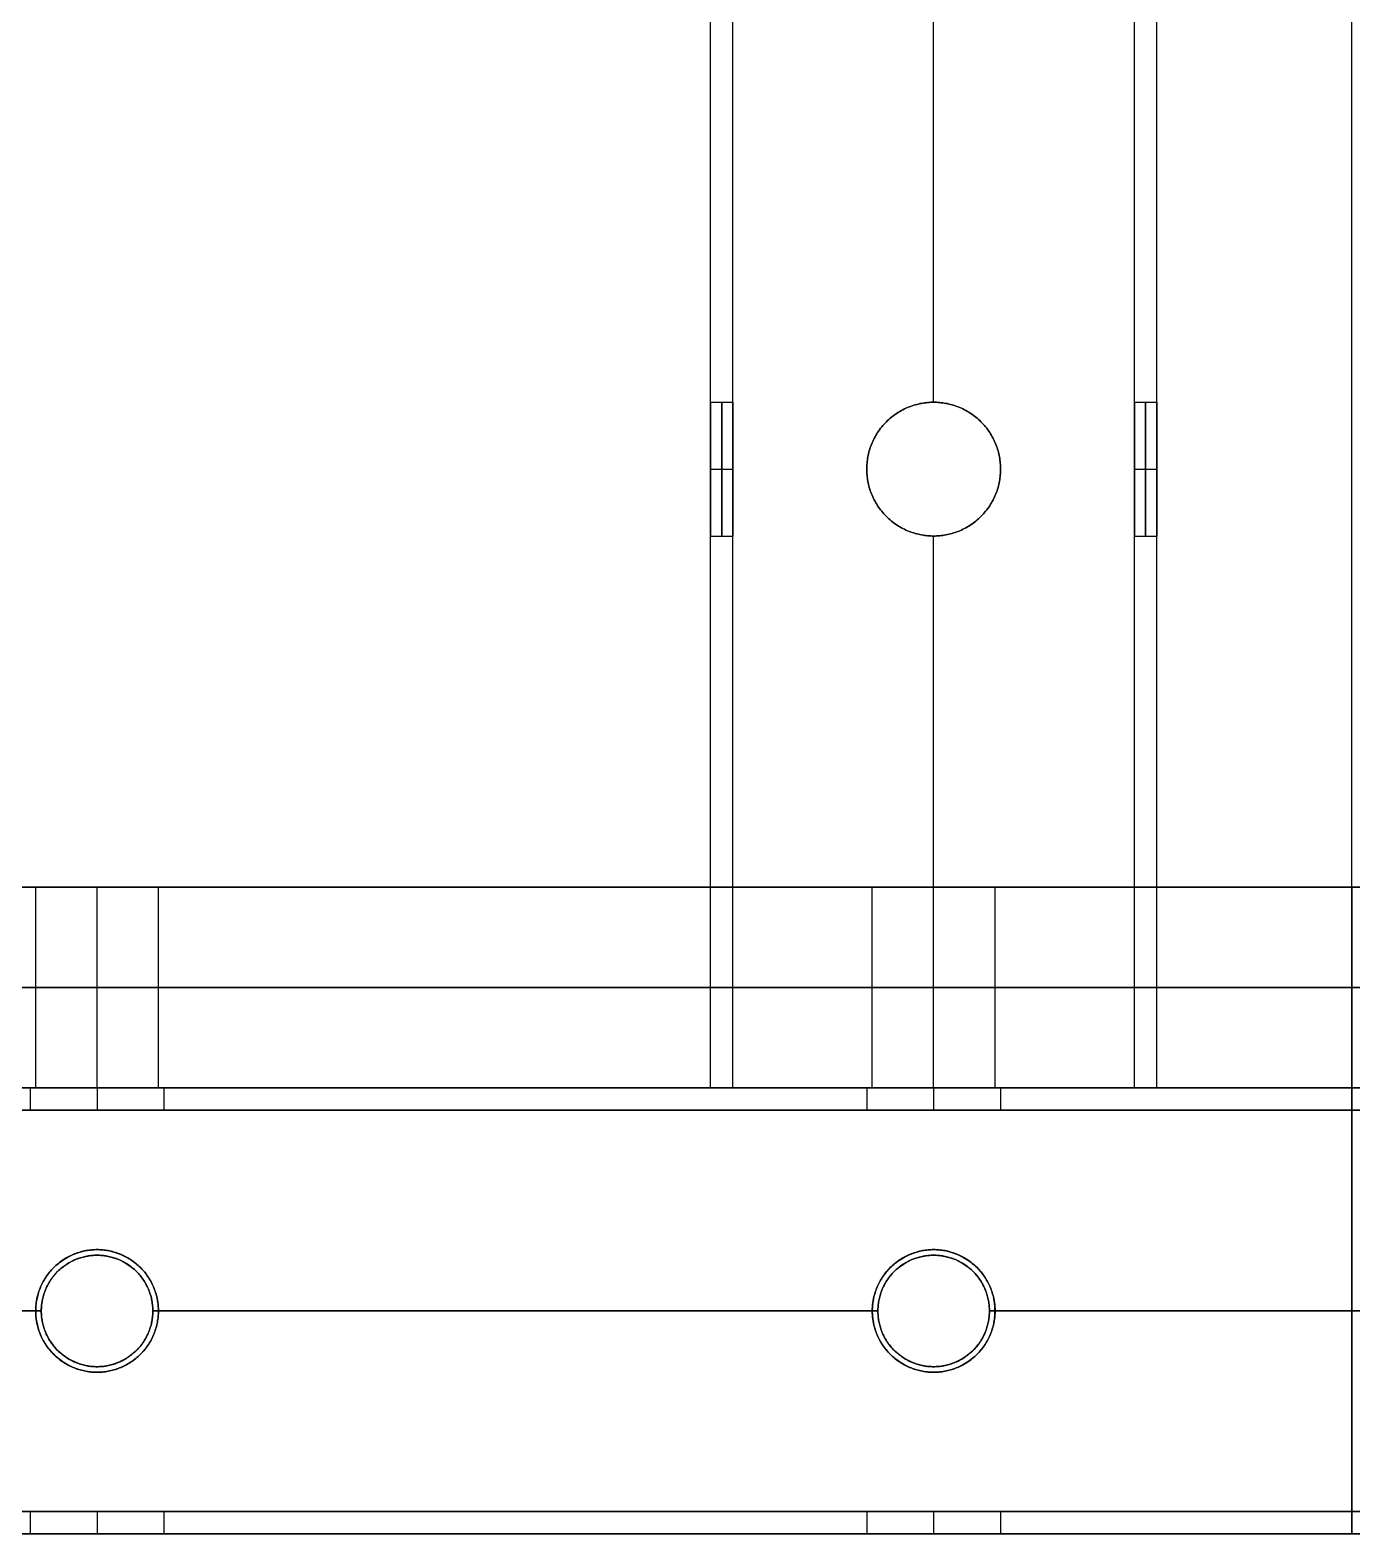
# Model space of a CAD drawing. Header units: millimetres. Extents: x -6529 to 809, y -8611 to 207.
# Drawn here: x 32.5 to 151, y -5011.2 to -4876.3 of the extents above; entities that cross this region are included whole.
import ezdxf

# ---------------------------------------------------------------- set-up
doc = ezdxf.new("R2010")
doc.units = ezdxf.units.MM
doc.header["$MEASUREMENT"] = 0
for name, color, linetype, true_color in [('gaten$11mm', 7, 'Continuous', 0xff6a35), ('platen', 7, 'Continuous', 0x007f00), ('staal', 5, 'Continuous', 0x0000ff)]:
    doc.layers.add(name, color=color, linetype=linetype, true_color=true_color)

# ---------------------------------------------------------------- blocks, each defined once
blk = doc.blocks.new('top plaat')
at = {"layer": 'platen'}
for p, q in [((658, -1276), (658, 40)), ((658, -1276, 18), (658, 40, 18)), ((545.5, -1250.5), (545.5, -1250.5, 18)), ((620.5, -1250.5), (620.5, -1250.5, 18)), ((540, -1256), (540, -1256, 18)), ((551, -1256), (551, -1256, 18)), ((615, -1256), (615, -1256, 18)), ((626, -1256), (626, -1256, 18)), ((545.5, -1261.5), (545.5, -1261.5, 18)), ((620.5, -1261.5), (620.5, -1261.5, 18))]:
    blk.add_line(p, q, dxfattribs=at)
for points, knots in [([(545.5, -1261.5), (540, -1261.5), (540, -1256), (540, -1250.5), (545.5, -1250.5), (551, -1250.5), (551, -1256), (551, -1261.5), (545.5, -1261.5)], [-31.415927, -31.415927, -31.415927, -23.561945, -23.561945, -15.707963, -15.707963, -7.853982, -7.853982, 0, 0, 0]), ([(545.5, -1261.5, 18), (540, -1261.5, 18), (540, -1256, 18), (540, -1250.5, 18), (545.5, -1250.5, 18), (551, -1250.5, 18), (551, -1256, 18), (551, -1261.5, 18), (545.5, -1261.5, 18)], [-31.415927, -31.415927, -31.415927, -23.561945, -23.561945, -15.707963, -15.707963, -7.853982, -7.853982, 0, 0, 0]), ([(545.5, -1261.5, 9), (551, -1261.5, 9), (551, -1256, 9), (551, -1250.5, 9), (545.5, -1250.5, 9), (540, -1250.5, 9), (540, -1256, 9), (540, -1261.5, 9), (545.5, -1261.5, 9)], [0, 0, 0, 7.853982, 7.853982, 15.707963, 15.707963, 23.561945, 23.561945, 31.415927, 31.415927, 31.415927]), ([(620.5, -1261.5), (615, -1261.5), (615, -1256), (615, -1250.5), (620.5, -1250.5), (626, -1250.5), (626, -1256), (626, -1261.5), (620.5, -1261.5)], [-31.415927, -31.415927, -31.415927, -23.561945, -23.561945, -15.707963, -15.707963, -7.853982, -7.853982, 0, 0, 0]), ([(620.5, -1261.5, 18), (615, -1261.5, 18), (615, -1256, 18), (615, -1250.5, 18), (620.5, -1250.5, 18), (626, -1250.5, 18), (626, -1256, 18), (626, -1261.5, 18), (620.5, -1261.5, 18)], [-31.415927, -31.415927, -31.415927, -23.561945, -23.561945, -15.707963, -15.707963, -7.853982, -7.853982, 0, 0, 0]), ([(620.5, -1261.5, 9), (626, -1261.5, 9), (626, -1256, 9), (626, -1250.5, 9), (620.5, -1250.5, 9), (615, -1250.5, 9), (615, -1256, 9), (615, -1261.5, 9), (620.5, -1261.5, 9)], [0, 0, 0, 7.853982, 7.853982, 15.707963, 15.707963, 23.561945, 23.561945, 31.415927, 31.415927, 31.415927])]:
    blk.add_rational_spline(points, [1, 0.707106781187, 1, 0.707106781187, 1, 0.707106781187, 1, 0.707106781187, 1], degree=2, knots=knots, dxfattribs=at)
for points in [[(40, -1276), (349, -1276), (658, -1276), (967, -1276), (1276, -1276)], [(40, -1276, 18), (349, -1276, 18), (658, -1276, 18), (967, -1276, 18), (1276, -1276, 18)], [(40, -1276, 9), (349, -1276, 9), (658, -1276, 9), (967, -1276, 9), (1276, -1276, 9)]]:
    blk.add_open_spline(points, degree=2, knots=[5973.638309, 5973.638309, 5973.638309, 6592.931454, 6592.931454, 7212.2246, 7212.2246, 7212.2246], dxfattribs=at)
blk.add_open_spline([(658, -1276), (658, -1276, 9), (658, -1276, 18)], degree=2, dxfattribs=at)
blk = doc.blocks.new('plaat base')
at = {"layer": 'platen'}
for p, q in [((658, -1200), (658, 0)), ((658, -1200, 18), (658, 0, 18)), ((58, -600), (1258, -600)), ((58, -600, 18), (1258, -600, 18)), ((695.5, -1232.5), (695.5, -1232.5, 18)), ((770.5, -1232.5), (770.5, -1232.5, 18)), ((690, -1238), (690, -1238, 18)), ((701, -1238), (701, -1238, 18)), ((765, -1238), (765, -1238, 18)), ((776, -1238), (776, -1238, 18)), ((695.5, -1243.5), (695.5, -1243.5, 18)), ((770.5, -1243.5), (770.5, -1243.5, 18))]:
    blk.add_line(p, q, dxfattribs=at)
for points in [[(658, 58), (508, 58), (358, 58)], [(658, 58, 18), (508, 58, 18), (358, 58, 18)], [(658, 58, 9), (508, 58, 9), (358, 58, 9)], [(658, 0), (658, 29), (658, 58)], [(658, 58), (658, 58, 9), (658, 58, 18)], [(658, 0, 18), (658, 29, 18), (658, 58, 18)], [(658, 0, 9), (658, 29, 9), (658, 58, 9)], [(658, 29), (658, 29, 9), (658, 29, 18)], [(658, 0), (658, 0, 9), (658, 0, 18)], [(958, 0), (808, 0), (658, 0)], [(958, 0, 18), (808, 0, 18), (658, 0, 18)], [(958, 0, 9), (808, 0, 9), (658, 0, 9)], [(358, -1200), (508, -1200), (658, -1200)], [(358, -1200, 18), (508, -1200, 18), (658, -1200, 18)], [(358, -1200, 9), (508, -1200, 9), (658, -1200, 9)], [(658, -1200), (658, -1200, 9), (658, -1200, 18)], [(658, -1200), (658, -1229), (658, -1258)], [(658, -1200, 18), (658, -1229, 18), (658, -1258, 18)], [(658, -1200, 9), (658, -1229, 9), (658, -1258, 9)], [(658, -1229), (658, -1229, 9), (658, -1229, 18)], [(658, -1258), (658, -1258, 9), (658, -1258, 18)], [(658, -1258), (808, -1258), (958, -1258)], [(658, -1258, 18), (808, -1258, 18), (958, -1258, 18)], [(658, -1258, 9), (808, -1258, 9), (958, -1258, 9)]]:
    blk.add_open_spline(points, degree=2, dxfattribs=at)
for points in [[(695.5, -1243.5), (690, -1243.5), (690, -1238), (690, -1232.5), (695.5, -1232.5), (701, -1232.5), (701, -1238), (701, -1243.5), (695.5, -1243.5)], [(695.5, -1243.5, 18), (690, -1243.5, 18), (690, -1238, 18), (690, -1232.5, 18), (695.5, -1232.5, 18), (701, -1232.5, 18), (701, -1238, 18), (701, -1243.5, 18), (695.5, -1243.5, 18)], [(770.5, -1243.5), (765, -1243.5), (765, -1238), (765, -1232.5), (770.5, -1232.5), (776, -1232.5), (776, -1238), (776, -1243.5), (770.5, -1243.5)], [(770.5, -1243.5, 18), (765, -1243.5, 18), (765, -1238, 18), (765, -1232.5, 18), (770.5, -1232.5, 18), (776, -1232.5, 18), (776, -1238, 18), (776, -1243.5, 18), (770.5, -1243.5, 18)]]:
    blk.add_rational_spline(points, [1, 0.707106781187, 1, 0.707106781187, 1, 0.707106781187, 1, 0.707106781187, 1], degree=2, knots=[-31.415927, -31.415927, -31.415927, -23.561945, -23.561945, -15.707963, -15.707963, -7.853982, -7.853982, 0, 0, 0], dxfattribs=at)

msp = doc.modelspace()

# ---------------------------------------------------------------- linework, layer by layer
at = {"layer": 'gaten$11mm'}
for centre in [(38.53, -4991.21), (113.53, -4991.21)]:
    msp.add_circle(centre, 5.5, dxfattribs=at)
at = {"layer": 'gaten$11mm', "extrusion": (0, 1, 0)}
for centre in [(-38.53, 20, -5011.21), (-113.53, 20, -5011.21)]:
    msp.add_circle(centre, 5.5, dxfattribs=at)
at = {"layer": 'staal'}
for p, q in [((93.53, -4909.71, 1296), (95.53, -4909.71, 1296)), ((113.53, -4909.71, 1278), (113.53, -4909.71, 1276)), ((113.53, -4909.71, 1316), (113.53, -4909.71, 1314)), ((131.53, -4909.71, 1296), (133.53, -4909.71, 1296)), ((93.53, -4915.71, 1302), (95.53, -4915.71, 1302)), ((93.53, -4915.71, 1290), (95.53, -4915.71, 1290)), ((107.53, -4915.71, 1278), (107.53, -4915.71, 1276)), ((107.53, -4915.71, 1316), (107.53, -4915.71, 1314)), ((119.53, -4915.71, 1278), (119.53, -4915.71, 1276)), ((119.53, -4915.71, 1316), (119.53, -4915.71, 1314)), ((131.53, -4915.71, 1302), (133.53, -4915.71, 1302)), ((131.53, -4915.71, 1290), (133.53, -4915.71, 1290)), ((93.53, -4921.71, 1296), (95.53, -4921.71, 1296)), ((113.53, -4921.71, 1278), (113.53, -4921.71, 1276)), ((113.53, -4921.71, 1316), (113.53, -4921.71, 1314)), ((131.53, -4921.71, 1296), (133.53, -4921.71, 1296)), ((32.53, -4971.21, 20), (32.53, -4973.21, 20)), ((32.53, -4971.21, 1296), (32.53, -4973.21, 1296)), ((38.53, -4971.21, 26), (38.53, -4973.21, 26)), ((38.53, -4971.21, 14), (38.53, -4973.21, 14)), ((38.53, -4971.21, 1302), (38.53, -4973.21, 1302)), ((38.53, -4971.21, 1290), (38.53, -4973.21, 1290)), ((44.53, -4971.21, 20), (44.53, -4973.21, 20)), ((44.53, -4971.21, 1296), (44.53, -4973.21, 1296)), ((93.53, -4971.21, 1296), (95.53, -4971.21, 1296)), ((107.53, -4971.21, 20), (107.53, -4973.21, 20)), ((107.53, -4971.21, 1296), (107.53, -4973.21, 1296)), ((113.53, -4971.21, 26), (113.53, -4973.21, 26)), ((113.53, -4971.21, 14), (113.53, -4973.21, 14)), ((113.53, -4971.21, 1302), (113.53, -4973.21, 1302)), ((113.53, -4971.21, 1290), (113.53, -4973.21, 1290)), ((113.53, -4971.21, 1316), (113.53, -4971.21, 1314)), ((113.53, -4971.21, 1278), (113.53, -4971.21, 1276)), ((119.53, -4971.21, 20), (119.53, -4973.21, 20)), ((119.53, -4971.21, 1296), (119.53, -4973.21, 1296)), ((131.53, -4971.21, 1296), (133.53, -4971.21, 1296)), ((38.53, -4986.21), (38.53, -4986.21, 2)), ((38.53, -4986.21, 38), (38.53, -4986.21, 40)), ((38.53, -4986.21, 1276), (38.53, -4986.21, 1278)), ((38.53, -4986.21, 1314), (38.53, -4986.21, 1316)), ((113.53, -4986.21), (113.53, -4986.21, 2)), ((113.53, -4986.21, 38), (113.53, -4986.21, 40)), ((113.53, -4986.21, 1276), (113.53, -4986.21, 1278)), ((113.53, -4986.21, 1314), (113.53, -4986.21, 1316)), ((33.53, -4991.21, 38), (33.53, -4991.21, 40)), ((33.53, -4991.21), (33.53, -4991.21, 2)), ((33.53, -4991.21, 1314), (33.53, -4991.21, 1316)), ((33.53, -4991.21, 1276), (33.53, -4991.21, 1278)), ((43.53, -4991.21, 38), (43.53, -4991.21, 40)), ((43.53, -4991.21), (43.53, -4991.21, 2)), ((43.53, -4991.21, 1314), (43.53, -4991.21, 1316)), ((43.53, -4991.21, 1276), (43.53, -4991.21, 1278)), ((108.53, -4991.21, 38), (108.53, -4991.21, 40)), ((108.53, -4991.21), (108.53, -4991.21, 2)), ((108.53, -4991.21, 1314), (108.53, -4991.21, 1316)), ((108.53, -4991.21, 1276), (108.53, -4991.21, 1278)), ((118.53, -4991.21, 38), (118.53, -4991.21, 40)), ((118.53, -4991.21), (118.53, -4991.21, 2)), ((118.53, -4991.21, 1314), (118.53, -4991.21, 1316)), ((118.53, -4991.21, 1276), (118.53, -4991.21, 1278)), ((38.53, -4996.21, 38), (38.53, -4996.21, 40)), ((38.53, -4996.21), (38.53, -4996.21, 2)), ((38.53, -4996.21, 1314), (38.53, -4996.21, 1316)), ((38.53, -4996.21, 1276), (38.53, -4996.21, 1278)), ((113.53, -4996.21, 38), (113.53, -4996.21, 40)), ((113.53, -4996.21), (113.53, -4996.21, 2)), ((113.53, -4996.21, 1314), (113.53, -4996.21, 1316)), ((113.53, -4996.21, 1276), (113.53, -4996.21, 1278)), ((32.53, -5009.21, 20), (32.53, -5011.21, 20)), ((32.53, -5009.21, 1296), (32.53, -5011.21, 1296)), ((38.53, -5009.21, 26), (38.53, -5011.21, 26)), ((38.53, -5009.21, 14), (38.53, -5011.21, 14)), ((38.53, -5009.21, 1302), (38.53, -5011.21, 1302)), ((38.53, -5009.21, 1290), (38.53, -5011.21, 1290)), ((44.53, -5009.21, 20), (44.53, -5011.21, 20)), ((44.53, -5009.21, 1296), (44.53, -5011.21, 1296)), ((107.53, -5009.21, 20), (107.53, -5011.21, 20)), ((107.53, -5009.21, 1296), (107.53, -5011.21, 1296)), ((113.53, -5009.21, 26), (113.53, -5011.21, 26)), ((113.53, -5009.21, 14), (113.53, -5011.21, 14)), ((113.53, -5009.21, 1302), (113.53, -5011.21, 1302)), ((113.53, -5009.21, 1290), (113.53, -5011.21, 1290)), ((119.53, -5009.21, 20), (119.53, -5011.21, 20)), ((119.53, -5009.21, 1296), (119.53, -5011.21, 1296))]:
    msp.add_line(p, q, dxfattribs=at)
for points in [[(-506.97, -3695.21), (809.03, -3695.21), (809.03, -5011.21), (-506.97, -5011.21)], [(-466.97, -3735.21), (769.03, -3735.21), (769.03, -4971.21), (-466.97, -4971.21)]]:
    msp.add_lwpolyline(points, close=True, dxfattribs=at)
for centre in [(38.53, -4991.21), (38.53, -4991.21, 39), (38.53, -4991.21, 1), (38.53, -4991.21, 1276), (38.53, -4991.21, 1315), (38.53, -4991.21, 1277), (113.53, -4991.21), (113.53, -4991.21, 39), (113.53, -4991.21, 1), (113.53, -4991.21, 1276), (113.53, -4991.21, 1315), (113.53, -4991.21, 1277)]:
    msp.add_circle(centre, 5, dxfattribs=at)
for points in [[(93.53, -4971.21, 1276), (93.53, -4653.46, 1276), (93.53, -4335.71, 1276)], [(93.53, -4971.21, 1316), (93.53, -4653.46, 1316), (93.53, -4335.71, 1316)], [(95.53, -4971.21, 1278), (95.53, -4653.46, 1278), (95.53, -4335.71, 1278)], [(95.53, -4971.21, 1314), (95.53, -4653.46, 1314), (95.53, -4335.71, 1314)], [(131.53, -4971.21, 1278), (131.53, -4653.46, 1278), (131.53, -4335.71, 1278)], [(131.53, -4971.21, 1314), (131.53, -4653.46, 1314), (131.53, -4335.71, 1314)], [(133.53, -4971.21, 1276), (133.53, -4653.46, 1276), (133.53, -4335.71, 1276)], [(133.53, -4971.21, 1316), (133.53, -4653.46, 1316), (133.53, -4335.71, 1316)], [(93.53, -4909.71, 1296), (93.53, -4878.21, 1296), (93.53, -4846.71, 1296)], [(95.53, -4909.71, 1296), (95.53, -4878.21, 1296), (95.53, -4846.71, 1296)], [(113.53, -4909.71, 1276), (113.53, -4878.21, 1276), (113.53, -4846.71, 1276)], [(113.53, -4909.71, 1316), (113.53, -4878.21, 1316), (113.53, -4846.71, 1316)], [(113.53, -4909.71, 1278), (113.53, -4878.21, 1278), (113.53, -4846.71, 1278)], [(113.53, -4909.71, 1314), (113.53, -4878.21, 1314), (113.53, -4846.71, 1314)], [(131.53, -4909.71, 1296), (131.53, -4878.21, 1296), (131.53, -4846.71, 1296)], [(133.53, -4909.71, 1296), (133.53, -4878.21, 1296), (133.53, -4846.71, 1296)], [(93.53, -4971.21, 1296), (93.53, -4946.46, 1296), (93.53, -4921.71, 1296)], [(95.53, -4971.21, 1296), (95.53, -4946.46, 1296), (95.53, -4921.71, 1296)], [(113.53, -4971.21, 1276), (113.53, -4946.46, 1276), (113.53, -4921.71, 1276)], [(113.53, -4971.21, 1316), (113.53, -4946.46, 1316), (113.53, -4921.71, 1316)], [(113.53, -4971.21, 1278), (113.53, -4946.46, 1278), (113.53, -4921.71, 1278)], [(113.53, -4971.21, 1314), (113.53, -4946.46, 1314), (113.53, -4921.71, 1314)], [(131.53, -4971.21, 1296), (131.53, -4946.46, 1296), (131.53, -4921.71, 1296)], [(133.53, -4971.21, 1296), (133.53, -4946.46, 1296), (133.53, -4921.71, 1296)], [(769.03, -4971.21), (151.03, -4971.21), (-466.97, -4971.21)], [(769.03, -4971.21, 40), (151.03, -4971.21, 40), (-466.97, -4971.21, 40)], [(-466.97, -4971.21, 1276), (151.03, -4971.21, 1276), (769.03, -4971.21, 1276)], [(-466.97, -4971.21, 1316), (151.03, -4971.21, 1316), (769.03, -4971.21, 1316)], [(32.53, -4971.21, 20), (1.03, -4971.21, 20), (-30.47, -4971.21, 20)], [(-30.47, -4971.21, 1296), (1.03, -4971.21, 1296), (32.53, -4971.21, 1296)], [(107.53, -4971.21, 20), (76.03, -4971.21, 20), (44.53, -4971.21, 20)], [(44.53, -4971.21, 1296), (76.03, -4971.21, 1296), (107.53, -4971.21, 1296)], [(93.53, -4971.21, 1276), (113.53, -4971.21, 1276), (133.53, -4971.21, 1276)], [(133.53, -4971.21, 1316), (113.53, -4971.21, 1316), (93.53, -4971.21, 1316)], [(93.53, -4971.21, 1316), (93.53, -4971.21, 1296), (93.53, -4971.21, 1276)], [(131.53, -4971.21, 1278), (113.53, -4971.21, 1278), (95.53, -4971.21, 1278)], [(95.53, -4971.21, 1278), (95.53, -4971.21, 1296), (95.53, -4971.21, 1314)], [(95.53, -4971.21, 1314), (113.53, -4971.21, 1314), (131.53, -4971.21, 1314)], [(182.53, -4971.21, 20), (151.03, -4971.21, 20), (119.53, -4971.21, 20)], [(119.53, -4971.21, 1296), (151.03, -4971.21, 1296), (182.53, -4971.21, 1296)], [(131.53, -4971.21, 1314), (131.53, -4971.21, 1296), (131.53, -4971.21, 1278)], [(133.53, -4971.21, 1276), (133.53, -4971.21, 1296), (133.53, -4971.21, 1316)], [(151.03, -4971.21), (151.03, -4971.21, 20), (151.03, -4971.21, 40)], [(151.03, -4971.21, 40), (151.03, -4991.21, 40), (151.03, -5011.21, 40)], [(151.03, -5011.21), (151.03, -4991.21), (151.03, -4971.21)], [(771.03, -4973.21, 38), (151.03, -4973.21, 38), (-468.97, -4973.21, 38)], [(771.03, -4973.21, 2), (151.03, -4973.21, 2), (-468.97, -4973.21, 2)], [(-468.97, -4973.21, 1314), (151.03, -4973.21, 1314), (771.03, -4973.21, 1314)], [(-468.97, -4973.21, 1278), (151.03, -4973.21, 1278), (771.03, -4973.21, 1278)], [(32.53, -4973.21, 20), (1.03, -4973.21, 20), (-30.47, -4973.21, 20)], [(-30.47, -4973.21, 1296), (1.03, -4973.21, 1296), (32.53, -4973.21, 1296)], [(107.53, -4973.21, 20), (76.03, -4973.21, 20), (44.53, -4973.21, 20)], [(44.53, -4973.21, 1296), (76.03, -4973.21, 1296), (107.53, -4973.21, 1296)], [(182.53, -4973.21, 20), (151.03, -4973.21, 20), (119.53, -4973.21, 20)], [(119.53, -4973.21, 1296), (151.03, -4973.21, 1296), (182.53, -4973.21, 1296)], [(151.03, -5009.21, 38), (151.03, -4991.21, 38), (151.03, -4973.21, 38)], [(151.03, -4973.21, 38), (151.03, -4973.21, 20), (151.03, -4973.21, 2)], [(151.03, -4973.21, 2), (151.03, -4991.21, 2), (151.03, -5009.21, 2)], [(33.53, -4991.21, 40), (1.03, -4991.21, 40), (-31.47, -4991.21, 40)], [(33.53, -4991.21, 38), (1.03, -4991.21, 38), (-31.47, -4991.21, 38)], [(33.53, -4991.21, 2), (1.03, -4991.21, 2), (-31.47, -4991.21, 2)], [(33.53, -4991.21), (1.03, -4991.21), (-31.47, -4991.21)], [(-31.47, -4991.21, 1316), (1.03, -4991.21, 1316), (33.53, -4991.21, 1316)], [(-31.47, -4991.21, 1314), (1.03, -4991.21, 1314), (33.53, -4991.21, 1314)], [(-31.47, -4991.21, 1278), (1.03, -4991.21, 1278), (33.53, -4991.21, 1278)], [(-31.47, -4991.21, 1276), (1.03, -4991.21, 1276), (33.53, -4991.21, 1276)], [(108.53, -4991.21, 40), (76.03, -4991.21, 40), (43.53, -4991.21, 40)], [(108.53, -4991.21, 38), (76.03, -4991.21, 38), (43.53, -4991.21, 38)], [(108.53, -4991.21, 2), (76.03, -4991.21, 2), (43.53, -4991.21, 2)], [(108.53, -4991.21), (76.03, -4991.21), (43.53, -4991.21)], [(43.53, -4991.21, 1316), (76.03, -4991.21, 1316), (108.53, -4991.21, 1316)], [(43.53, -4991.21, 1314), (76.03, -4991.21, 1314), (108.53, -4991.21, 1314)], [(43.53, -4991.21, 1278), (76.03, -4991.21, 1278), (108.53, -4991.21, 1278)], [(43.53, -4991.21, 1276), (76.03, -4991.21, 1276), (108.53, -4991.21, 1276)], [(183.53, -4991.21, 40), (151.03, -4991.21, 40), (118.53, -4991.21, 40)], [(183.53, -4991.21, 38), (151.03, -4991.21, 38), (118.53, -4991.21, 38)], [(183.53, -4991.21, 2), (151.03, -4991.21, 2), (118.53, -4991.21, 2)], [(183.53, -4991.21), (151.03, -4991.21), (118.53, -4991.21)], [(118.53, -4991.21, 1316), (151.03, -4991.21, 1316), (183.53, -4991.21, 1316)], [(118.53, -4991.21, 1314), (151.03, -4991.21, 1314), (183.53, -4991.21, 1314)], [(118.53, -4991.21, 1278), (151.03, -4991.21, 1278), (183.53, -4991.21, 1278)], [(118.53, -4991.21, 1276), (151.03, -4991.21, 1276), (183.53, -4991.21, 1276)], [(807.03, -5009.21, 38), (151.03, -5009.21, 38), (-504.97, -5009.21, 38)], [(807.03, -5009.21, 2), (151.03, -5009.21, 2), (-504.97, -5009.21, 2)], [(-504.97, -5009.21, 1314), (151.03, -5009.21, 1314), (807.03, -5009.21, 1314)], [(-504.97, -5009.21, 1278), (151.03, -5009.21, 1278), (807.03, -5009.21, 1278)], [(-30.47, -5009.21, 1296), (1.03, -5009.21, 1296), (32.53, -5009.21, 1296)], [(107.53, -5009.21, 20), (76.03, -5009.21, 20), (44.53, -5009.21, 20)], [(44.53, -5009.21, 1296), (76.03, -5009.21, 1296), (107.53, -5009.21, 1296)], [(182.53, -5009.21, 20), (151.03, -5009.21, 20), (119.53, -5009.21, 20)], [(119.53, -5009.21, 1296), (151.03, -5009.21, 1296), (182.53, -5009.21, 1296)], [(151.03, -5009.21, 2), (151.03, -5009.21, 20), (151.03, -5009.21, 38)], [(809.03, -5011.21), (151.03, -5011.21), (-506.97, -5011.21)], [(809.03, -5011.21, 40), (151.03, -5011.21, 40), (-506.97, -5011.21, 40)], [(-506.97, -5011.21, 1276), (151.03, -5011.21, 1276), (809.03, -5011.21, 1276)], [(-506.97, -5011.21, 1316), (151.03, -5011.21, 1316), (809.03, -5011.21, 1316)], [(-30.47, -5011.21, 1296), (1.03, -5011.21, 1296), (32.53, -5011.21, 1296)], [(107.53, -5011.21, 20), (76.03, -5011.21, 20), (44.53, -5011.21, 20)], [(44.53, -5011.21, 1296), (76.03, -5011.21, 1296), (107.53, -5011.21, 1296)], [(182.53, -5011.21, 20), (151.03, -5011.21, 20), (119.53, -5011.21, 20)], [(119.53, -5011.21, 1296), (151.03, -5011.21, 1296), (182.53, -5011.21, 1296)], [(151.03, -5011.21, 40), (151.03, -5011.21, 20), (151.03, -5011.21)]]:
    msp.add_open_spline(points, degree=2, dxfattribs=at)
for points, weights, knots in [([(93.53, -4915.71, 1302), (93.53, -4909.71, 1302), (93.53, -4909.71, 1296), (93.53, -4909.71, 1290), (93.53, -4915.71, 1290), (93.53, -4921.71, 1290), (93.53, -4921.71, 1296), (93.53, -4921.71, 1302), (93.53, -4915.71, 1302)], [1, 0.707106781187, 1, 0.707106781187, 1, 0.707106781187, 1, 0.707106781187, 1], [0, 0, 0, 7.853982, 7.853982, 15.707963, 15.707963, 23.561945, 23.561945, 31.415927, 31.415927, 31.415927]), ([(94.53, -4915.71, 1302), (94.53, -4909.71, 1302), (94.53, -4909.71, 1296), (94.53, -4909.71, 1290), (94.53, -4915.71, 1290), (94.53, -4921.71, 1290), (94.53, -4921.71, 1296), (94.53, -4921.71, 1302), (94.53, -4915.71, 1302)], [1, 0.707106781187, 1, 0.707106781187, 1, 0.707106781187, 1, 0.707106781187, 1], [0, 0, 0, 7.853982, 7.853982, 15.707963, 15.707963, 23.561945, 23.561945, 31.415927, 31.415927, 31.415927]), ([(95.53, -4915.71, 1302), (95.53, -4921.71, 1302), (95.53, -4921.71, 1296), (95.53, -4921.71, 1290), (95.53, -4915.71, 1290), (95.53, -4909.71, 1290), (95.53, -4909.71, 1296), (95.53, -4909.71, 1302), (95.53, -4915.71, 1302)], [1, 0.707106781187, 1, 0.707106781187, 1, 0.707106781187, 1, 0.707106781187, 1], [-31.415927, -31.415927, -31.415927, -23.561945, -23.561945, -15.707963, -15.707963, -7.853982, -7.853982, 0, 0, 0]), ([(119.53, -4915.71, 1276), (119.53, -4921.71, 1276), (113.53, -4921.71, 1276), (107.53, -4921.71, 1276), (107.53, -4915.71, 1276), (107.53, -4909.71, 1276), (113.53, -4909.71, 1276), (119.53, -4909.71, 1276), (119.53, -4915.71, 1276)], [1, 0.707106781187, 1, 0.707106781187, 1, 0.707106781187, 1, 0.707106781187, 1], [-31.415927, -31.415927, -31.415927, -23.561945, -23.561945, -15.707963, -15.707963, -7.853982, -7.853982, 0, 0, 0]), ([(119.53, -4915.71, 1316), (119.53, -4909.71, 1316), (113.53, -4909.71, 1316), (107.53, -4909.71, 1316), (107.53, -4915.71, 1316), (107.53, -4921.71, 1316), (113.53, -4921.71, 1316), (119.53, -4921.71, 1316), (119.53, -4915.71, 1316)], [1, 0.707106781187, 1, 0.707106781187, 1, 0.707106781187, 1, 0.707106781187, 1], [0, 0, 0, 7.853982, 7.853982, 15.707963, 15.707963, 23.561945, 23.561945, 31.415927, 31.415927, 31.415927]), ([(119.53, -4915.71, 1278), (119.53, -4909.71, 1278), (113.53, -4909.71, 1278), (107.53, -4909.71, 1278), (107.53, -4915.71, 1278), (107.53, -4921.71, 1278), (113.53, -4921.71, 1278), (119.53, -4921.71, 1278), (119.53, -4915.71, 1278)], [1, 0.707106781187, 1, 0.707106781187, 1, 0.707106781187, 1, 0.707106781187, 1], [0, 0, 0, 7.853982, 7.853982, 15.707963, 15.707963, 23.561945, 23.561945, 31.415927, 31.415927, 31.415927]), ([(119.53, -4915.71, 1314), (119.53, -4921.71, 1314), (113.53, -4921.71, 1314), (107.53, -4921.71, 1314), (107.53, -4915.71, 1314), (107.53, -4909.71, 1314), (113.53, -4909.71, 1314), (119.53, -4909.71, 1314), (119.53, -4915.71, 1314)], [1, 0.707106781187, 1, 0.707106781187, 1, 0.707106781187, 1, 0.707106781187, 1], [-31.415927, -31.415927, -31.415927, -23.561945, -23.561945, -15.707963, -15.707963, -7.853982, -7.853982, 0, 0, 0]), ([(119.53, -4915.71, 1277), (119.53, -4909.71, 1277), (113.53, -4909.71, 1277), (107.53, -4909.71, 1277), (107.53, -4915.71, 1277), (107.53, -4921.71, 1277), (113.53, -4921.71, 1277), (119.53, -4921.71, 1277), (119.53, -4915.71, 1277)], [1, 0.707106781187, 1, 0.707106781187, 1, 0.707106781187, 1, 0.707106781187, 1], [0, 0, 0, 7.853982, 7.853982, 15.707963, 15.707963, 23.561945, 23.561945, 31.415927, 31.415927, 31.415927]), ([(119.53, -4915.71, 1315), (119.53, -4909.71, 1315), (113.53, -4909.71, 1315), (107.53, -4909.71, 1315), (107.53, -4915.71, 1315), (107.53, -4921.71, 1315), (113.53, -4921.71, 1315), (119.53, -4921.71, 1315), (119.53, -4915.71, 1315)], [1, 0.707106781187, 1, 0.707106781187, 1, 0.707106781187, 1, 0.707106781187, 1], [0, 0, 0, 7.853982, 7.853982, 15.707963, 15.707963, 23.561945, 23.561945, 31.415927, 31.415927, 31.415927]), ([(131.53, -4915.71, 1302), (131.53, -4909.71, 1302), (131.53, -4909.71, 1296), (131.53, -4909.71, 1290), (131.53, -4915.71, 1290), (131.53, -4921.71, 1290), (131.53, -4921.71, 1296), (131.53, -4921.71, 1302), (131.53, -4915.71, 1302)], [0.999999860338, 0.707106851018, 1, 0.707106781187, 1, 0.707106781187, 1, 0.707106851018, 0.999999860338], [0, 0, 0, 7.853981, 7.853981, 15.707963, 15.707963, 23.561946, 23.561946, 31.415927, 31.415927, 31.415927]), ([(132.53, -4915.71, 1302), (132.53, -4909.71, 1302), (132.53, -4909.71, 1296), (132.53, -4909.71, 1290), (132.53, -4915.71, 1290), (132.53, -4921.71, 1290), (132.53, -4921.71, 1296), (132.53, -4921.71, 1302), (132.53, -4915.71, 1302)], [1, 0.707106781187, 1, 0.707106781187, 1, 0.707106781187, 1, 0.707106781187, 1], [0, 0, 0, 7.853982, 7.853982, 15.707963, 15.707963, 23.561945, 23.561945, 31.415927, 31.415927, 31.415927]), ([(133.53, -4915.71, 1302), (133.53, -4921.71, 1302), (133.53, -4921.71, 1296), (133.53, -4921.71, 1290), (133.53, -4915.71, 1290), (133.53, -4909.71, 1290), (133.53, -4909.71, 1296), (133.53, -4909.71, 1302), (133.53, -4915.71, 1302)], [1, 0.707106781187, 1, 0.707106781187, 1, 0.707106781187, 1, 0.707106781187, 1], [-31.415927, -31.415927, -31.415927, -23.561945, -23.561945, -15.707963, -15.707963, -7.853982, -7.853982, 0, 0, 0]), ([(38.53, -4971.21, 26), (44.53, -4971.21, 26), (44.53, -4971.21, 20), (44.53, -4971.21, 14), (38.53, -4971.21, 14), (32.53, -4971.21, 14), (32.53, -4971.21, 20), (32.53, -4971.21, 26), (38.53, -4971.21, 26)], [1, 0.707106781187, 1, 0.707106781187, 1, 0.707106781187, 1, 0.707106781187, 1], [0, 0, 0, 7.853982, 7.853982, 15.707963, 15.707963, 23.561945, 23.561945, 31.415927, 31.415927, 31.415927]), ([(38.53, -4971.21, 1302), (32.53, -4971.21, 1302), (32.53, -4971.21, 1296), (32.53, -4971.21, 1290), (38.53, -4971.21, 1290), (44.53, -4971.21, 1290), (44.53, -4971.21, 1296), (44.53, -4971.21, 1302), (38.53, -4971.21, 1302)], [1, 0.707106781187, 1, 0.707106781187, 1, 0.707106781187, 1, 0.707106781187, 1], [0, 0, 0, 7.853982, 7.853982, 15.707963, 15.707963, 23.561945, 23.561945, 31.415927, 31.415927, 31.415927]), ([(113.53, -4971.21, 26), (119.53, -4971.21, 26), (119.53, -4971.21, 20), (119.53, -4971.21, 14), (113.53, -4971.21, 14), (107.53, -4971.21, 14), (107.53, -4971.21, 20), (107.53, -4971.21, 26), (113.53, -4971.21, 26)], [1, 0.707106781187, 1, 0.707106781187, 1, 0.707106781187, 1, 0.707106781187, 1], [0, 0, 0, 7.853982, 7.853982, 15.707963, 15.707963, 23.561945, 23.561945, 31.415927, 31.415927, 31.415927]), ([(113.53, -4971.21, 1302), (107.53, -4971.21, 1302), (107.53, -4971.21, 1296), (107.53, -4971.21, 1290), (113.53, -4971.21, 1290), (119.53, -4971.21, 1290), (119.53, -4971.21, 1296), (119.53, -4971.21, 1302), (113.53, -4971.21, 1302)], [1, 0.707106781187, 1, 0.707106781187, 1, 0.707106781187, 1, 0.707106781187, 1], [0, 0, 0, 7.853982, 7.853982, 15.707963, 15.707963, 23.561945, 23.561945, 31.415927, 31.415927, 31.415927]), ([(38.53, -4973.21, 26), (32.53, -4973.21, 26), (32.53, -4973.21, 20), (32.53, -4973.21, 14), (38.53, -4973.21, 14), (44.53, -4973.21, 14), (44.53, -4973.21, 20), (44.53, -4973.21, 26), (38.53, -4973.21, 26)], [1, 0.707106781187, 1, 0.707106781187, 1, 0.707106781187, 1, 0.707106781187, 1], [-31.415927, -31.415927, -31.415927, -23.561945, -23.561945, -15.707963, -15.707963, -7.853982, -7.853982, 0, 0, 0]), ([(38.53, -4973.21, 1302), (44.53, -4973.21, 1302), (44.53, -4973.21, 1296), (44.53, -4973.21, 1290), (38.53, -4973.21, 1290), (32.53, -4973.21, 1290), (32.53, -4973.21, 1296), (32.53, -4973.21, 1302), (38.53, -4973.21, 1302)], [1, 0.707106781187, 1, 0.707106781187, 1, 0.707106781187, 1, 0.707106781187, 1], [-31.415927, -31.415927, -31.415927, -23.561945, -23.561945, -15.707963, -15.707963, -7.853982, -7.853982, 0, 0, 0]), ([(113.53, -4973.21, 26), (107.53, -4973.21, 26), (107.53, -4973.21, 20), (107.53, -4973.21, 14), (113.53, -4973.21, 14), (119.53, -4973.21, 14), (119.53, -4973.21, 20), (119.53, -4973.21, 26), (113.53, -4973.21, 26)], [1, 0.707106781187, 1, 0.707106781187, 1, 0.707106781187, 1, 0.707106781187, 1], [-31.415927, -31.415927, -31.415927, -23.561945, -23.561945, -15.707963, -15.707963, -7.853982, -7.853982, 0, 0, 0]), ([(113.53, -4973.21, 1302), (119.53, -4973.21, 1302), (119.53, -4973.21, 1296), (119.53, -4973.21, 1290), (113.53, -4973.21, 1290), (107.53, -4973.21, 1290), (107.53, -4973.21, 1296), (107.53, -4973.21, 1302), (113.53, -4973.21, 1302)], [1, 0.707106781187, 1, 0.707106781187, 1, 0.707106781187, 1, 0.707106781187, 1], [-31.415927, -31.415927, -31.415927, -23.561945, -23.561945, -15.707963, -15.707963, -7.853982, -7.853982, 0, 0, 0]), ([(38.53, -4986.21, 40), (33.53, -4986.21, 40), (33.53, -4991.21, 40), (33.53, -4996.21, 40), (38.53, -4996.21, 40), (43.53, -4996.21, 40), (43.53, -4991.21, 40), (43.53, -4986.21, 40), (38.53, -4986.21, 40)], [1, 0.707106781187, 1, 0.707106781187, 1, 0.707106781187, 1, 0.707106781187, 1], [-31.415927, -31.415927, -31.415927, -23.561945, -23.561945, -15.707963, -15.707963, -7.853982, -7.853982, 0, 0, 0]), ([(38.53, -4986.21, 38), (43.53, -4986.21, 38), (43.53, -4991.21, 38), (43.53, -4996.21, 38), (38.53, -4996.21, 38), (33.53, -4996.21, 38), (33.53, -4991.21, 38), (33.53, -4986.21, 38), (38.53, -4986.21, 38)], [1, 0.707106781187, 1, 0.707106781187, 1, 0.707106781187, 1, 0.707106781187, 1], [0, 0, 0, 7.853982, 7.853982, 15.707963, 15.707963, 23.561945, 23.561945, 31.415927, 31.415927, 31.415927]), ([(38.53, -4986.21, 2), (33.53, -4986.21, 2), (33.53, -4991.21, 2), (33.53, -4996.21, 2), (38.53, -4996.21, 2), (43.53, -4996.21, 2), (43.53, -4991.21, 2), (43.53, -4986.21, 2), (38.53, -4986.21, 2)], [1, 0.707106781187, 1, 0.707106781187, 1, 0.707106781187, 1, 0.707106781187, 1], [-31.415927, -31.415927, -31.415927, -23.561945, -23.561945, -15.707963, -15.707963, -7.853982, -7.853982, 0, 0, 0]), ([(38.53, -4986.21, 1316), (43.53, -4986.21, 1316), (43.53, -4991.21, 1316), (43.53, -4996.21, 1316), (38.53, -4996.21, 1316), (33.53, -4996.21, 1316), (33.53, -4991.21, 1316), (33.53, -4986.21, 1316), (38.53, -4986.21, 1316)], [1, 0.707106781187, 1, 0.707106781187, 1, 0.707106781187, 1, 0.707106781187, 1], [-31.415927, -31.415927, -31.415927, -23.561945, -23.561945, -15.707963, -15.707963, -7.853982, -7.853982, 0, 0, 0]), ([(38.53, -4986.21, 1314), (33.53, -4986.21, 1314), (33.53, -4991.21, 1314), (33.53, -4996.21, 1314), (38.53, -4996.21, 1314), (43.53, -4996.21, 1314), (43.53, -4991.21, 1314), (43.53, -4986.21, 1314), (38.53, -4986.21, 1314)], [1, 0.707106781187, 1, 0.707106781187, 1, 0.707106781187, 1, 0.707106781187, 1], [0, 0, 0, 7.853982, 7.853982, 15.707963, 15.707963, 23.561945, 23.561945, 31.415927, 31.415927, 31.415927]), ([(38.53, -4986.21, 1278), (43.53, -4986.21, 1278), (43.53, -4991.21, 1278), (43.53, -4996.21, 1278), (38.53, -4996.21, 1278), (33.53, -4996.21, 1278), (33.53, -4991.21, 1278), (33.53, -4986.21, 1278), (38.53, -4986.21, 1278)], [1, 0.707106781187, 1, 0.707106781187, 1, 0.707106781187, 1, 0.707106781187, 1], [-31.415927, -31.415927, -31.415927, -23.561945, -23.561945, -15.707963, -15.707963, -7.853982, -7.853982, 0, 0, 0]), ([(113.53, -4986.21, 40), (108.53, -4986.21, 40), (108.53, -4991.21, 40), (108.53, -4996.21, 40), (113.53, -4996.21, 40), (118.53, -4996.21, 40), (118.53, -4991.21, 40), (118.53, -4986.21, 40), (113.53, -4986.21, 40)], [1, 0.707106781187, 1, 0.707106781187, 1, 0.707106781187, 1, 0.707106781187, 1], [-31.415927, -31.415927, -31.415927, -23.561945, -23.561945, -15.707963, -15.707963, -7.853982, -7.853982, 0, 0, 0]), ([(113.53, -4986.21, 38), (118.53, -4986.21, 38), (118.53, -4991.21, 38), (118.53, -4996.21, 38), (113.53, -4996.21, 38), (108.53, -4996.21, 38), (108.53, -4991.21, 38), (108.53, -4986.21, 38), (113.53, -4986.21, 38)], [1, 0.707106781187, 1, 0.707106781187, 1, 0.707106781187, 1, 0.707106781187, 1], [0, 0, 0, 7.853982, 7.853982, 15.707963, 15.707963, 23.561945, 23.561945, 31.415927, 31.415927, 31.415927]), ([(113.53, -4986.21, 2), (108.53, -4986.21, 2), (108.53, -4991.21, 2), (108.53, -4996.21, 2), (113.53, -4996.21, 2), (118.53, -4996.21, 2), (118.53, -4991.21, 2), (118.53, -4986.21, 2), (113.53, -4986.21, 2)], [1, 0.707106781187, 1, 0.707106781187, 1, 0.707106781187, 1, 0.707106781187, 1], [-31.415927, -31.415927, -31.415927, -23.561945, -23.561945, -15.707963, -15.707963, -7.853982, -7.853982, 0, 0, 0]), ([(113.53, -4986.21, 1316), (118.53, -4986.21, 1316), (118.53, -4991.21, 1316), (118.53, -4996.21, 1316), (113.53, -4996.21, 1316), (108.53, -4996.21, 1316), (108.53, -4991.21, 1316), (108.53, -4986.21, 1316), (113.53, -4986.21, 1316)], [1, 0.707106781187, 1, 0.707106781187, 1, 0.707106781187, 1, 0.707106781187, 1], [-31.415927, -31.415927, -31.415927, -23.561945, -23.561945, -15.707963, -15.707963, -7.853982, -7.853982, 0, 0, 0]), ([(113.53, -4986.21, 1314), (108.53, -4986.21, 1314), (108.53, -4991.21, 1314), (108.53, -4996.21, 1314), (113.53, -4996.21, 1314), (118.53, -4996.21, 1314), (118.53, -4991.21, 1314), (118.53, -4986.21, 1314), (113.53, -4986.21, 1314)], [1, 0.707106781187, 1, 0.707106781187, 1, 0.707106781187, 1, 0.707106781187, 1], [0, 0, 0, 7.853982, 7.853982, 15.707963, 15.707963, 23.561945, 23.561945, 31.415927, 31.415927, 31.415927]), ([(113.53, -4986.21, 1278), (118.53, -4986.21, 1278), (118.53, -4991.21, 1278), (118.53, -4996.21, 1278), (113.53, -4996.21, 1278), (108.53, -4996.21, 1278), (108.53, -4991.21, 1278), (108.53, -4986.21, 1278), (113.53, -4986.21, 1278)], [1, 0.707106781187, 1, 0.707106781187, 1, 0.707106781187, 1, 0.707106781187, 1], [-31.415927, -31.415927, -31.415927, -23.561945, -23.561945, -15.707963, -15.707963, -7.853982, -7.853982, 0, 0, 0]), ([(38.53, -5009.21, 26), (44.53, -5009.21, 26), (44.53, -5009.21, 20), (44.53, -5009.21, 14), (38.53, -5009.21, 14), (32.53, -5009.21, 14), (32.53, -5009.21, 20), (32.53, -5009.21, 26), (38.53, -5009.21, 26)], [1, 0.707106781187, 1, 0.707106781187, 1, 0.707106781187, 1, 0.707106781187, 1], [0, 0, 0, 7.853982, 7.853982, 15.707963, 15.707963, 23.561945, 23.561945, 31.415927, 31.415927, 31.415927]), ([(38.53, -5009.21, 1302), (32.53, -5009.21, 1302), (32.53, -5009.21, 1296), (32.53, -5009.21, 1290), (38.53, -5009.21, 1290), (44.53, -5009.21, 1290), (44.53, -5009.21, 1296), (44.53, -5009.21, 1302), (38.53, -5009.21, 1302)], [1, 0.707106781187, 1, 0.707106781187, 1, 0.707106781187, 1, 0.707106781187, 1], [0, 0, 0, 7.853982, 7.853982, 15.707963, 15.707963, 23.561945, 23.561945, 31.415927, 31.415927, 31.415927]), ([(113.53, -5009.21, 26), (119.53, -5009.21, 26), (119.53, -5009.21, 20), (119.53, -5009.21, 14), (113.53, -5009.21, 14), (107.53, -5009.21, 14), (107.53, -5009.21, 20), (107.53, -5009.21, 26), (113.53, -5009.21, 26)], [1, 0.707106781187, 1, 0.707106781187, 1, 0.707106781187, 1, 0.707106781187, 1], [0, 0, 0, 7.853982, 7.853982, 15.707963, 15.707963, 23.561945, 23.561945, 31.415927, 31.415927, 31.415927]), ([(113.53, -5009.21, 1302), (107.53, -5009.21, 1302), (107.53, -5009.21, 1296), (107.53, -5009.21, 1290), (113.53, -5009.21, 1290), (119.53, -5009.21, 1290), (119.53, -5009.21, 1296), (119.53, -5009.21, 1302), (113.53, -5009.21, 1302)], [1, 0.707106781187, 1, 0.707106781187, 1, 0.707106781187, 1, 0.707106781187, 1], [0, 0, 0, 7.853982, 7.853982, 15.707963, 15.707963, 23.561945, 23.561945, 31.415927, 31.415927, 31.415927]), ([(38.53, -5011.21, 26), (32.53, -5011.21, 26), (32.53, -5011.21, 20), (32.53, -5011.21, 14), (38.53, -5011.21, 14), (44.53, -5011.21, 14), (44.53, -5011.21, 20), (44.53, -5011.21, 26), (38.53, -5011.21, 26)], [1, 0.707106781187, 1, 0.707106781187, 1, 0.707106781187, 1, 0.707106781187, 1], [-31.415927, -31.415927, -31.415927, -23.561945, -23.561945, -15.707963, -15.707963, -7.853982, -7.853982, 0, 0, 0]), ([(38.53, -5011.21, 1302), (44.53, -5011.21, 1302), (44.53, -5011.21, 1296), (44.53, -5011.21, 1290), (38.53, -5011.21, 1290), (32.53, -5011.21, 1290), (32.53, -5011.21, 1296), (32.53, -5011.21, 1302), (38.53, -5011.21, 1302)], [1, 0.707106781187, 1, 0.707106781187, 1, 0.707106781187, 1, 0.707106781187, 1], [-31.415927, -31.415927, -31.415927, -23.561945, -23.561945, -15.707963, -15.707963, -7.853982, -7.853982, 0, 0, 0]), ([(113.53, -5011.21, 26), (107.53, -5011.21, 26), (107.53, -5011.21, 20), (107.53, -5011.21, 14), (113.53, -5011.21, 14), (119.53, -5011.21, 14), (119.53, -5011.21, 20), (119.53, -5011.21, 26), (113.53, -5011.21, 26)], [1, 0.707106781187, 1, 0.707106781187, 1, 0.707106781187, 1, 0.707106781187, 1], [-31.415927, -31.415927, -31.415927, -23.561945, -23.561945, -15.707963, -15.707963, -7.853982, -7.853982, 0, 0, 0]), ([(113.53, -5011.21, 1302), (119.53, -5011.21, 1302), (119.53, -5011.21, 1296), (119.53, -5011.21, 1290), (113.53, -5011.21, 1290), (107.53, -5011.21, 1290), (107.53, -5011.21, 1296), (107.53, -5011.21, 1302), (113.53, -5011.21, 1302)], [1, 0.707106781187, 1, 0.707106781187, 1, 0.707106781187, 1, 0.707106781187, 1], [-31.415927, -31.415927, -31.415927, -23.561945, -23.561945, -15.707963, -15.707963, -7.853982, -7.853982, 0, 0, 0])]:
    msp.add_rational_spline(points, weights, degree=2, knots=knots, dxfattribs=at)

# ---------------------------------------------------------------- block references
at = {"layer": 'platen'}
for name, p in [('top plaat', (-506.97, -3735.21, 1316)), ('plaat base', (-506.97, -3753.21, 40))]:
    msp.add_blockref(name, p, dxfattribs=at)
at = {"layer": 'platen', "extrusion": (4.42354e-17, 1, 0)}
msp.add_blockref('plaat base', (-809.03, 1258, -4971.21), dxfattribs=at)

doc.saveas('drawing.dxf')
